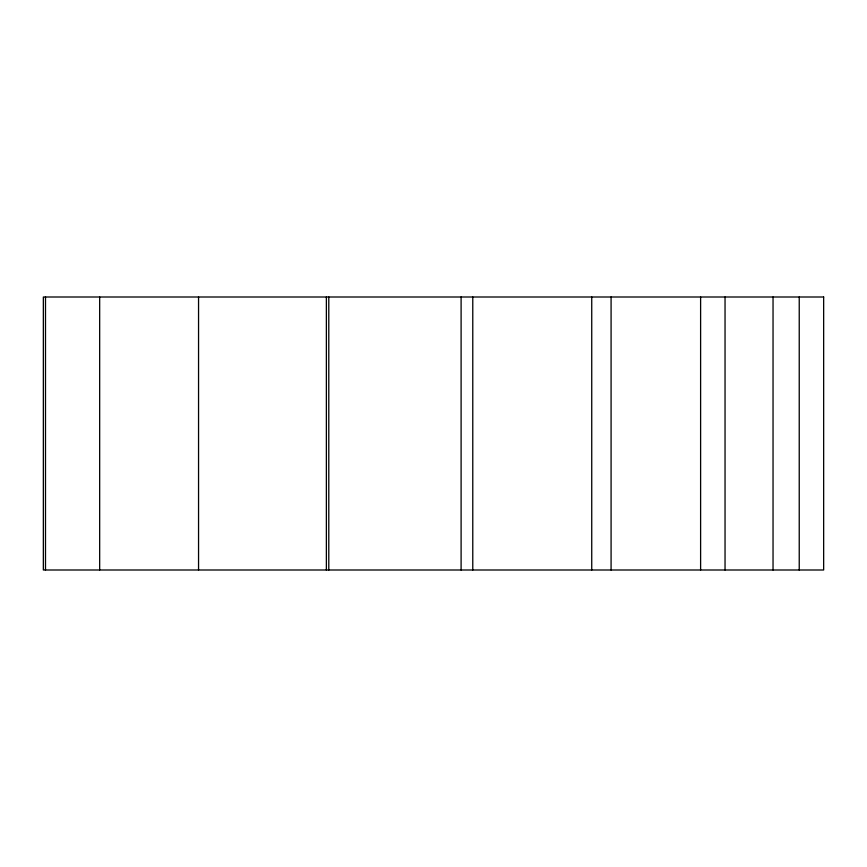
<?xml version="1.0" encoding="UTF-8"?>
<svg xmlns="http://www.w3.org/2000/svg" width="867" height="867" viewBox="0 0 867 867"><rect width="100%" height="100%" fill="white"/><g stroke="black" fill="none" stroke-linecap="round" stroke-linejoin="round"><path stroke-width="1.3" d="M799.233 297.002L799.233 569.998M773.039 297.002L773.039 569.998M725.04 297.002L725.04 569.998M700.612 297.002L700.612 569.998M611.083 297.002L611.083 569.998M591.738 297.002L591.738 569.998M472.775 297.002L472.775 569.998M461.103 297.002L461.103 569.998M328.788 297.002L328.788 569.998M326.371 297.002L326.371 569.998M198.554 297.002L198.554 569.998M99.672 297.002L99.672 569.998M45.496 297.002L45.496 569.998M823.65 297.002L43.35 297.002L43.35 569.998L823.65 569.998L823.65 297.002"/></g></svg>
